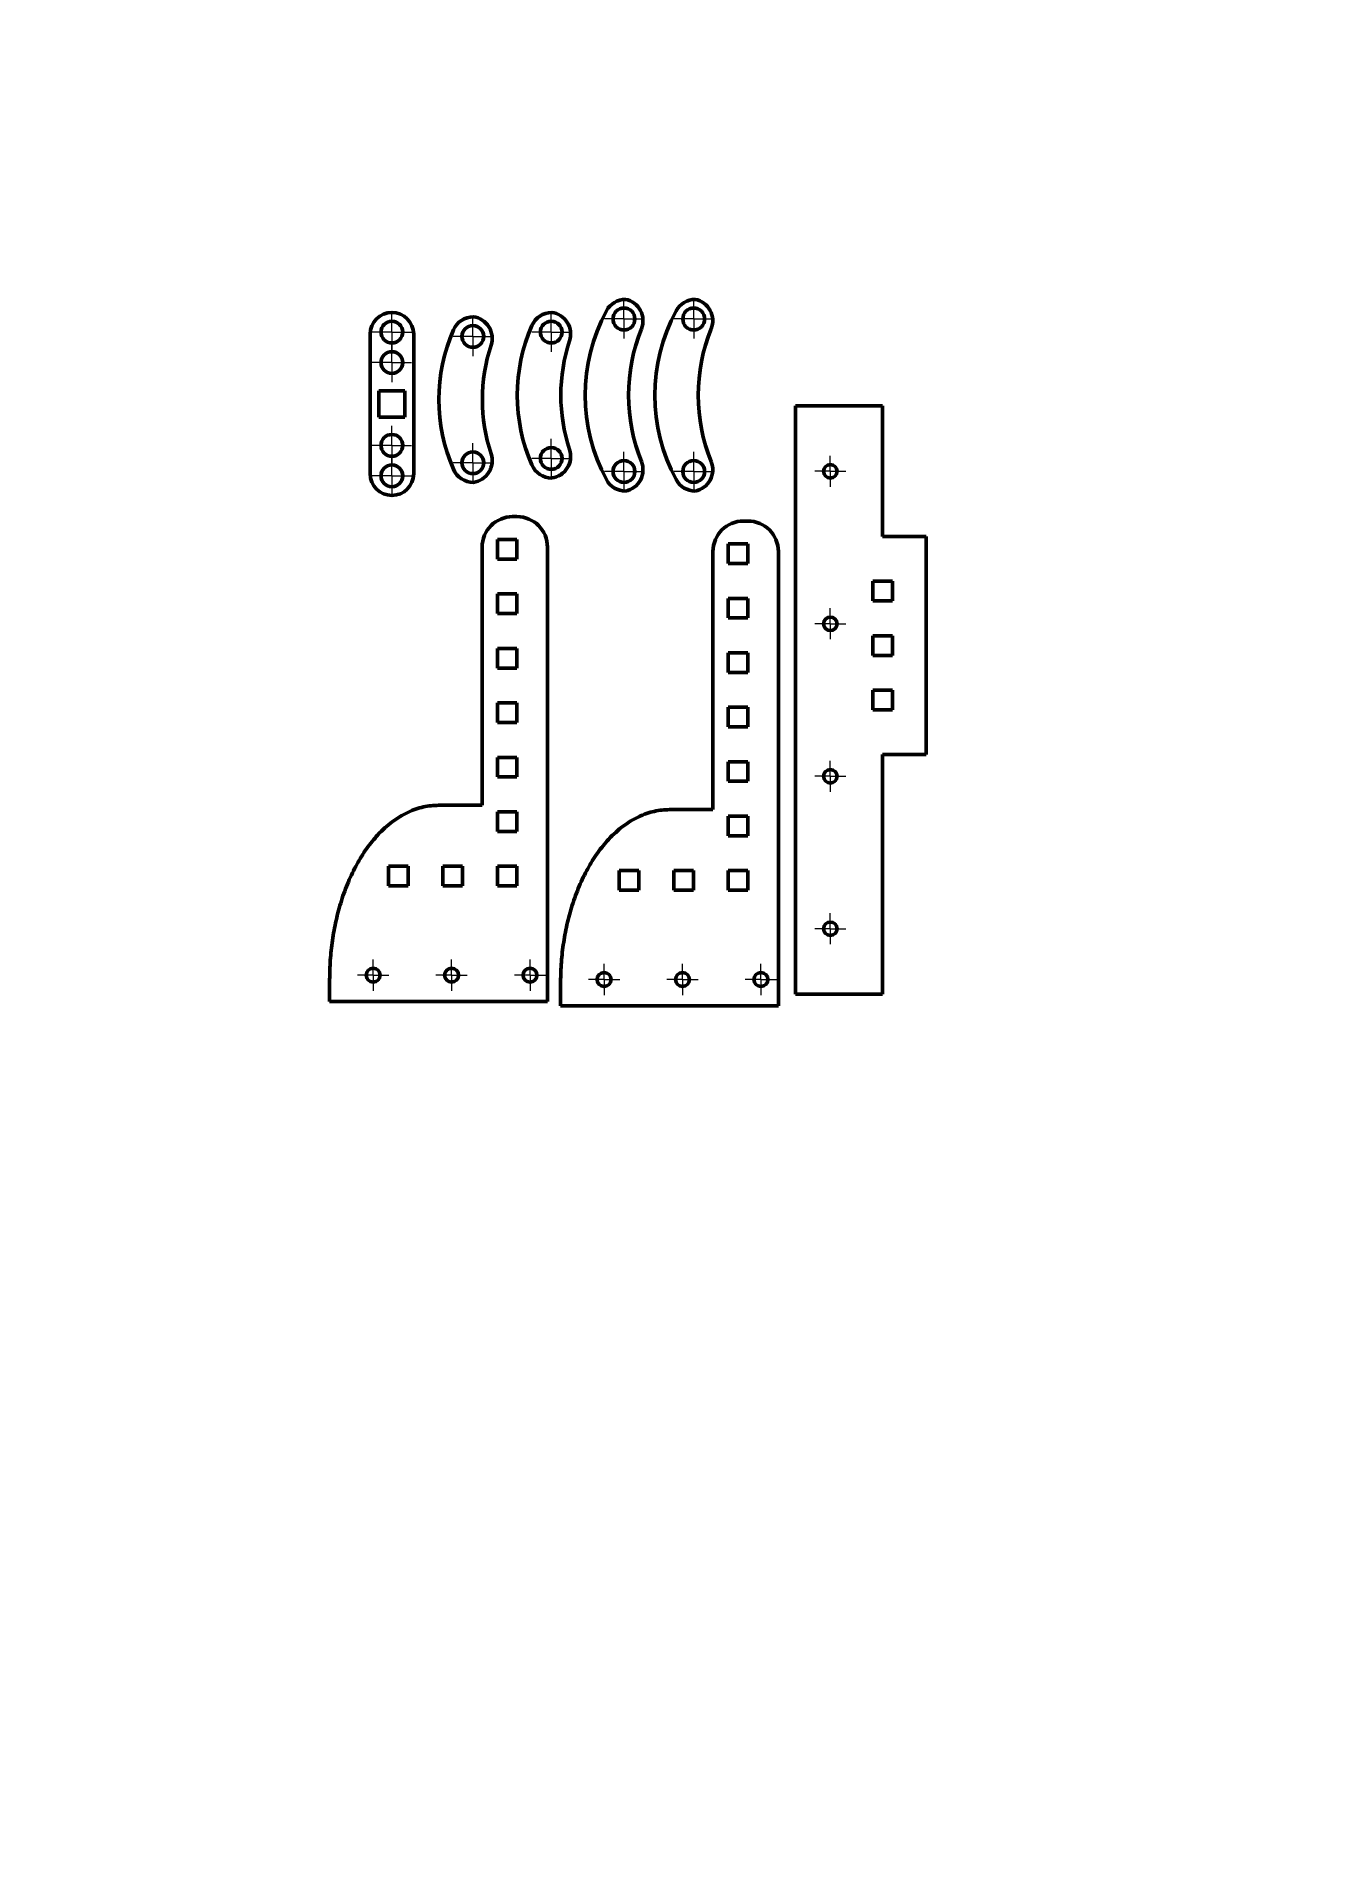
# Model space of a CAD drawing. Header units: millimetres. Extents: x 0 to 297, y 0 to 420.
import ezdxf

# ---------------------------------------------------------------- set-up
doc = ezdxf.new("R2010")
doc.units = ezdxf.units.MM
doc.linetypes.add('K5LT_AXLED', pattern=[12, 7.5, -1.5, 1.5, -1.5])
doc.linetypes.add('K5LT_BASIC', pattern=[0])
doc.layers.add('Системный слой', color=7, linetype='Continuous')

# ---------------------------------------------------------------- blocks, each defined once
blk = doc.blocks.new('U0')
at = {"layer": 'Системный слой', "color": 30, "linetype": 'K5LT_AXLED', "lineweight": 18, "true_color": 0xff8000}
for q in [(81.56, 323.68), (77.06, 319.18), (86.06, 319.18), (81.56, 314.68)]:
    blk.add_line((81.56, 319.18), q, dxfattribs=at)
blk = doc.blocks.new('U1')
at = {"layer": 'Системный слой', "color": 30, "linetype": 'K5LT_AXLED', "lineweight": 18, "true_color": 0xff8000}
for q in [(81.56, 330.68), (77.06, 326.18), (86.06, 326.18), (81.56, 321.68)]:
    blk.add_line((81.56, 326.18), q, dxfattribs=at)
blk = doc.blocks.new('U2')
at = {"layer": 'Системный слой', "color": 30, "linetype": 'K5LT_AXLED', "lineweight": 18, "true_color": 0xff8000}
for q in [(81.56, 349.68), (77.06, 345.18), (86.06, 345.18), (81.56, 340.68)]:
    blk.add_line((81.56, 345.18), q, dxfattribs=at)
blk = doc.blocks.new('U3')
at = {"layer": 'Системный слой', "color": 30, "linetype": 'K5LT_AXLED', "lineweight": 18, "true_color": 0xff8000}
for q in [(81.56, 356.68), (77.06, 352.18), (86.06, 352.18), (81.56, 347.68)]:
    blk.add_line((81.56, 352.18), q, dxfattribs=at)
blk = doc.blocks.new('U4')
at = {"layer": 'Системный слой', "color": 30, "linetype": 'K5LT_AXLED', "lineweight": 18, "true_color": 0xff8000}
for q in [(118.15, 327.68), (113.65, 323.18), (122.65, 323.18), (118.15, 318.68)]:
    blk.add_line((118.15, 323.18), q, dxfattribs=at)
blk = doc.blocks.new('U5')
at = {"layer": 'Системный слой', "color": 30, "linetype": 'K5LT_AXLED', "lineweight": 18, "true_color": 0xff8000}
for q in [(118.15, 356.68), (113.65, 352.18), (122.65, 352.18), (118.15, 347.68)]:
    blk.add_line((118.15, 352.18), q, dxfattribs=at)
blk = doc.blocks.new('U6')
at = {"layer": 'Системный слой', "color": 30, "linetype": 'K5LT_AXLED', "lineweight": 18, "true_color": 0xff8000}
for q in [(100.15, 326.68), (95.65, 322.18), (104.65, 322.18), (100.15, 317.68)]:
    blk.add_line((100.15, 322.18), q, dxfattribs=at)
blk = doc.blocks.new('U7')
at = {"layer": 'Системный слой', "color": 30, "linetype": 'K5LT_AXLED', "lineweight": 18, "true_color": 0xff8000}
for q in [(100.15, 355.68), (95.65, 351.18), (104.65, 351.18), (100.15, 346.68)]:
    blk.add_line((100.15, 351.18), q, dxfattribs=at)
blk = doc.blocks.new('U8')
at = {"layer": 'Системный слой', "color": 30, "linetype": 'K5LT_AXLED', "lineweight": 18, "true_color": 0xff8000}
for q in [(150.84, 324.68), (146.34, 320.18), (155.34, 320.18), (150.84, 315.68)]:
    blk.add_line((150.84, 320.18), q, dxfattribs=at)
blk = doc.blocks.new('U9')
at = {"layer": 'Системный слой', "color": 30, "linetype": 'K5LT_AXLED', "lineweight": 18, "true_color": 0xff8000}
for q in [(150.84, 359.68), (146.34, 355.18), (155.34, 355.18), (150.84, 350.68)]:
    blk.add_line((150.84, 355.18), q, dxfattribs=at)
blk = doc.blocks.new('U10')
at = {"layer": 'Системный слой', "color": 30, "linetype": 'K5LT_AXLED', "lineweight": 18, "true_color": 0xff8000}
for q in [(134.84, 324.68), (130.34, 320.18), (139.34, 320.18), (134.84, 315.68)]:
    blk.add_line((134.84, 320.18), q, dxfattribs=at)
blk = doc.blocks.new('U11')
at = {"layer": 'Системный слой', "color": 30, "linetype": 'K5LT_AXLED', "lineweight": 18, "true_color": 0xff8000}
for q in [(134.84, 359.68), (130.34, 355.18), (139.34, 355.18), (134.84, 350.68)]:
    blk.add_line((134.84, 355.18), q, dxfattribs=at)
blk = doc.blocks.new('U12')
at = {"layer": 'Системный слой', "color": 30, "linetype": 'K5LT_AXLED', "lineweight": 18, "true_color": 0xff8000}
for q in [(77.27, 208.16), (73.67, 204.56), (80.87, 204.56), (77.27, 200.96)]:
    blk.add_line((77.27, 204.56), q, dxfattribs=at)
blk = doc.blocks.new('U13')
at = {"layer": 'Системный слой', "color": 30, "linetype": 'K5LT_AXLED', "lineweight": 18, "true_color": 0xff8000}
for q in [(95.27, 208.16), (91.67, 204.56), (98.87, 204.56), (95.27, 200.96)]:
    blk.add_line((95.27, 204.56), q, dxfattribs=at)
blk = doc.blocks.new('U14')
at = {"layer": 'Системный слой', "color": 30, "linetype": 'K5LT_AXLED', "lineweight": 18, "true_color": 0xff8000}
for q in [(113.27, 208.16), (109.67, 204.56), (116.87, 204.56), (113.27, 200.96)]:
    blk.add_line((113.27, 204.56), q, dxfattribs=at)
blk = doc.blocks.new('U15')
at = {"layer": 'Системный слой', "color": 30, "linetype": 'K5LT_AXLED', "lineweight": 18, "true_color": 0xff8000}
for q in [(130.27, 207.16), (126.67, 203.56), (133.87, 203.56), (130.27, 199.96)]:
    blk.add_line((130.27, 203.56), q, dxfattribs=at)
blk = doc.blocks.new('U16')
at = {"layer": 'Системный слой', "color": 30, "linetype": 'K5LT_AXLED', "lineweight": 18, "true_color": 0xff8000}
for q in [(148.27, 207.16), (144.67, 203.56), (151.87, 203.56), (148.27, 199.96)]:
    blk.add_line((148.27, 203.56), q, dxfattribs=at)
blk = doc.blocks.new('U17')
at = {"layer": 'Системный слой', "color": 30, "linetype": 'K5LT_AXLED', "lineweight": 18, "true_color": 0xff8000}
for q in [(166.27, 207.16), (162.67, 203.56), (169.87, 203.56), (166.27, 199.96)]:
    blk.add_line((166.27, 203.56), q, dxfattribs=at)
blk = doc.blocks.new('U18')
at = {"layer": 'Системный слой', "color": 30, "linetype": 'K5LT_AXLED', "lineweight": 18, "true_color": 0xff8000}
for q in [(182.2, 218.77), (178.65, 215.22), (185.75, 215.22), (182.2, 211.67)]:
    blk.add_line((182.2, 215.22), q, dxfattribs=at)
blk = doc.blocks.new('U19')
at = {"layer": 'Системный слой', "color": 30, "linetype": 'K5LT_AXLED', "lineweight": 18, "true_color": 0xff8000}
for q in [(182.2, 253.77), (178.65, 250.22), (185.75, 250.22), (182.2, 246.67)]:
    blk.add_line((182.2, 250.22), q, dxfattribs=at)
blk = doc.blocks.new('U20')
at = {"layer": 'Системный слой', "color": 30, "linetype": 'K5LT_AXLED', "lineweight": 18, "true_color": 0xff8000}
for q in [(182.2, 288.77), (178.65, 285.22), (185.75, 285.22), (182.2, 281.67)]:
    blk.add_line((182.2, 285.22), q, dxfattribs=at)
blk = doc.blocks.new('U21')
at = {"layer": 'Системный слой', "color": 30, "linetype": 'K5LT_AXLED', "lineweight": 18, "true_color": 0xff8000}
for q in [(182.2, 323.77), (178.65, 320.22), (185.75, 320.22), (182.2, 316.67)]:
    blk.add_line((182.2, 320.22), q, dxfattribs=at)

msp = doc.modelspace()

# ---------------------------------------------------------------- linework, layer by layer
at = {"layer": 'Системный слой', "color": 143, "linetype": 'K5LT_BASIC', "lineweight": 60, "true_color": 0x33acca}
for p, q in [((76.56, 351.68), (76.56, 319.68)), ((86.56, 319.68), (86.56, 351.68)), ((84.56, 338.68), (78.56, 338.68)), ((78.56, 338.68), (78.56, 332.68)), ((84.56, 332.68), (84.56, 338.68)), ((78.56, 332.68), (84.56, 332.68)), ((194.2, 335.22), (174.2, 335.22)), ((174.2, 335.22), (174.2, 200.22)), ((194.2, 305.22), (194.2, 335.22)), ((109.27, 309.81), (110.27, 309.81)), ((162.27, 308.81), (163.27, 308.81)), ((102.27, 302.81), (102.27, 243.56)), ((110.27, 304.56), (105.77, 304.56)), ((105.77, 304.56), (105.77, 300.06)), ((110.27, 300.06), (110.27, 304.56)), ((117.27, 198.56), (117.27, 302.81)), ((163.27, 303.56), (158.77, 303.56)), ((158.77, 303.56), (158.77, 299.06)), ((163.27, 299.06), (163.27, 303.56)), ((204.2, 305.22), (194.2, 305.22)), ((204.2, 255.22), (204.2, 305.22)), ((105.77, 300.06), (110.27, 300.06)), ((155.27, 301.81), (155.27, 242.56)), ((158.77, 299.06), (163.27, 299.06)), ((170.27, 197.56), (170.27, 301.81)), ((191.95, 294.97), (191.95, 290.47)), ((196.45, 294.97), (191.95, 294.97)), ((196.45, 290.47), (196.45, 294.97)), ((105.77, 292.06), (105.77, 287.56)), ((110.27, 292.06), (105.77, 292.06)), ((110.27, 287.56), (110.27, 292.06)), ((158.77, 291.06), (158.77, 286.56)), ((163.27, 291.06), (158.77, 291.06)), ((163.27, 286.56), (163.27, 291.06)), ((191.95, 290.47), (196.45, 290.47)), ((105.77, 287.56), (110.27, 287.56)), ((158.77, 286.56), (163.27, 286.56)), ((196.45, 282.47), (191.95, 282.47)), ((191.95, 282.47), (191.95, 277.97)), ((196.45, 277.97), (196.45, 282.47)), ((105.77, 279.56), (105.77, 275.06)), ((110.27, 279.56), (105.77, 279.56)), ((110.27, 275.06), (110.27, 279.56)), ((158.77, 278.56), (158.77, 274.06)), ((163.27, 278.56), (158.77, 278.56)), ((163.27, 274.06), (163.27, 278.56)), ((191.95, 277.97), (196.45, 277.97)), ((105.77, 275.06), (110.27, 275.06)), ((158.77, 274.06), (163.27, 274.06)), ((191.95, 269.97), (191.95, 265.47)), ((196.45, 269.97), (191.95, 269.97)), ((196.45, 265.47), (196.45, 269.97)), ((110.27, 267.06), (105.77, 267.06)), ((105.77, 267.06), (105.77, 262.56)), ((110.27, 262.56), (110.27, 267.06)), ((163.27, 266.06), (158.77, 266.06)), ((158.77, 266.06), (158.77, 261.56)), ((163.27, 261.56), (163.27, 266.06)), ((191.95, 265.47), (196.45, 265.47)), ((105.77, 262.56), (110.27, 262.56)), ((158.77, 261.56), (163.27, 261.56)), ((110.27, 254.56), (105.77, 254.56)), ((105.77, 254.56), (105.77, 250.06)), ((110.27, 250.06), (110.27, 254.56)), ((163.27, 253.56), (158.77, 253.56)), ((158.77, 253.56), (158.77, 249.06)), ((163.27, 249.06), (163.27, 253.56)), ((194.2, 200.22), (194.2, 255.22)), ((194.2, 255.22), (204.2, 255.22)), ((105.77, 250.06), (110.27, 250.06)), ((158.77, 249.06), (163.27, 249.06)), ((102.27, 243.56), (92.27, 243.56)), ((105.77, 242.06), (105.77, 237.56)), ((110.27, 242.06), (105.77, 242.06)), ((110.27, 237.56), (110.27, 242.06)), ((155.27, 242.56), (145.27, 242.56)), ((158.77, 241.06), (158.77, 236.56)), ((163.27, 241.06), (158.77, 241.06)), ((163.27, 236.56), (163.27, 241.06)), ((105.77, 237.56), (110.27, 237.56)), ((158.77, 236.56), (163.27, 236.56)), ((80.77, 229.56), (80.77, 225.06)), ((85.27, 229.56), (80.77, 229.56)), ((85.27, 225.06), (85.27, 229.56)), ((93.27, 229.56), (93.27, 225.06)), ((97.77, 229.56), (93.27, 229.56)), ((97.77, 225.06), (97.77, 229.56)), ((110.27, 229.56), (105.77, 229.56)), ((105.77, 229.56), (105.77, 225.06)), ((110.27, 225.06), (110.27, 229.56)), ((133.77, 228.56), (133.77, 224.06)), ((138.27, 228.56), (133.77, 228.56)), ((138.27, 224.06), (138.27, 228.56)), ((146.27, 228.56), (146.27, 224.06)), ((150.77, 228.56), (146.27, 228.56)), ((150.77, 224.06), (150.77, 228.56)), ((163.27, 228.56), (158.77, 228.56)), ((158.77, 228.56), (158.77, 224.06)), ((163.27, 224.06), (163.27, 228.56)), ((80.77, 225.06), (85.27, 225.06)), ((93.27, 225.06), (97.77, 225.06)), ((105.77, 225.06), (110.27, 225.06)), ((133.77, 224.06), (138.27, 224.06)), ((146.27, 224.06), (150.77, 224.06)), ((158.77, 224.06), (163.27, 224.06)), ((67.27, 203.56), (67.27, 198.56)), ((120.27, 202.56), (120.27, 197.56)), ((67.27, 198.56), (117.27, 198.56)), ((120.27, 197.56), (170.27, 197.56)), ((174.2, 200.22), (194.2, 200.22))]:
    msp.add_line(p, q, dxfattribs=at)
for centre, radius in [((134.84, 355.18), 2.5), ((150.84, 355.18), 2.5), ((81.56, 352.18), 2.5), ((100.15, 351.18), 2.5), ((118.15, 352.18), 2.5), ((81.56, 345.18), 2.5), ((81.56, 326.18), 2.5), ((100.15, 322.18), 2.5), ((118.15, 323.18), 2.5), ((81.56, 319.18), 2.5), ((134.84, 320.18), 2.5), ((150.84, 320.18), 2.5), ((182.2, 320.22), 1.55), ((182.2, 285.22), 1.55), ((182.2, 250.22), 1.55), ((182.2, 215.22), 1.55), ((77.27, 204.56), 1.6), ((95.27, 204.56), 1.6), ((113.27, 204.56), 1.6), ((130.27, 203.56), 1.6), ((148.27, 203.56), 1.6), ((166.27, 203.56), 1.6)]:
    msp.add_circle(centre, radius, dxfattribs=at)
for centre, radius, start, end in [((166.74, 337.68), 40.83, 151.6763, 208.3237), ((135.2, 354.68), 5, 90, 151.6763), ((134.21, 354.78), 5, 338.0734, 78.6329), ((182.74, 337.68), 40.83, 151.6763, 208.3237), ((151.2, 354.68), 5, 90, 151.6763), ((150.21, 354.78), 5, 338.0734, 78.6329), ((81.56, 351.68), 5, 0, 180), ((100.27, 350.68), 5, 90, 156.3887), ((99.59, 350.73), 5, 341.783, 82.2139), ((150.3, 337.68), 39.95, 156.3887, 203.6113), ((118.27, 351.68), 5, 90, 156.3887), ((117.59, 351.73), 5, 341.783, 82.2139), ((176.69, 337.68), 40.79, 158.0734, 201.9266), ((192.69, 337.68), 40.79, 158.0734, 201.9266), ((132.3, 336.68), 39.95, 156.3887, 203.6113), ((142.27, 336.68), 39.93, 161.783, 198.217), ((160.27, 337.68), 39.93, 161.783, 198.217), ((99.59, 322.64), 5, 277.7861, 18.217), ((117.59, 323.64), 5, 277.7861, 18.217), ((81.56, 319.68), 5, 180, 0), ((100.27, 322.68), 5, 203.6113, 270), ((118.27, 323.68), 5, 203.6113, 270), ((134.21, 320.59), 5, 281.3671, 21.9266), ((150.21, 320.59), 5, 281.3671, 21.9266), ((135.2, 320.68), 5, 208.3237, 270), ((151.2, 320.68), 5, 208.3237, 270), ((109.27, 302.81), 7, 90, 180), ((110.27, 302.81), 7, 0, 90), ((162.27, 301.81), 7, 90, 180), ((163.27, 301.81), 7, 0, 90)]:
    msp.add_arc(centre, radius, start, end, dxfattribs=at)
for points in [[(67.27, 203.56), (67.27, 243.56), (92.27, 243.56)], [(120.27, 202.56), (120.27, 242.56), (145.27, 242.56)]]:
    msp.add_rational_spline(points, [1, 0.707106781187, 1], degree=2, dxfattribs=at)

# ---------------------------------------------------------------- block references
at = {"layer": 'Системный слой'}
for name in ['U11', 'U9', 'U3', 'U7', 'U5', 'U2', 'U1', 'U4', 'U0', 'U6', 'U10', 'U8', 'U21', 'U20', 'U19', 'U18', 'U12', 'U13', 'U14', 'U15', 'U16', 'U17']:
    msp.add_blockref(name, (0, 0), dxfattribs=at)

doc.saveas('drawing.dxf')
